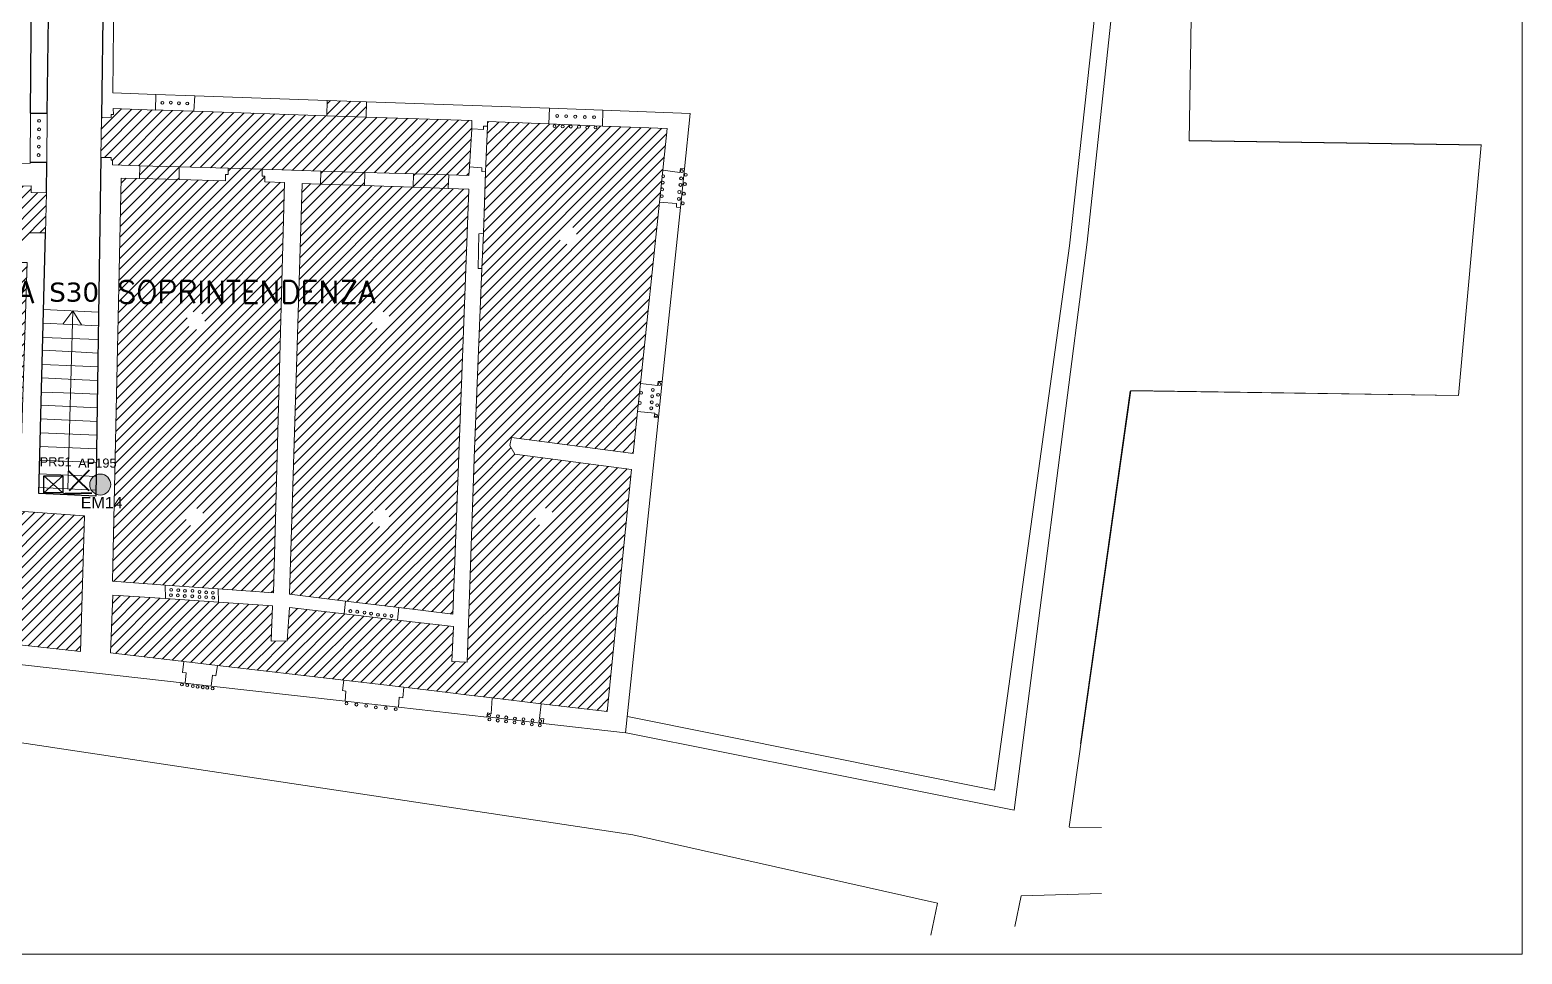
# Model space of a CAD drawing. Header units: metres. Extents: x -12244 to -4645, y -13189 to -8345.
# Drawn here: x -8556 to -4645, y -13189 to -10767 of the extents above; entities that cross this region are included whole.
import ezdxf
from ezdxf.enums import TextEntityAlignment as Align

# ---------------------------------------------------------------- set-up
doc = ezdxf.new("R2010")
doc.units = ezdxf.units.M
doc.header["$LTSCALE"] = 0.0125
doc.layers.add('CODICE EMERGENZE', color=190, linetype='Continuous')
doc.layers.add('CODICE LAMPADINE', color=150, linetype='Continuous')
for name, color, linetype, lineweight in [('lampade di emergenza S.E.', 3, 'Continuous', 18), ('LAMPADINE', 30, 'Continuous', 30), ('MURI', 7, 'Continuous', 9), ('scale', 161, 'Continuous', 9)]:
    doc.layers.add(name, color=color, linetype=linetype, lineweight=lineweight)
doc.styles.add('ducale_200', font='ARIAL.TTF', dxfattribs={"height": 1})
doc.styles.get("Standard").update_dxf_attribs({"font": 'romans.shx'})

# ---------------------------------------------------------------- blocks, each defined once
blk = doc.blocks.new('re')
at = {"const_width": 0.3}
for points in [[(51.55, 419.05), (51.66, 413.81)], [(55.72, 418.12), (52.08, 414.34)], [(52.09, 417.95), (55.87, 414.31)]]:
    blk.add_lwpolyline(points, dxfattribs=at)

msp = doc.modelspace()

# ---------------------------------------------------------------- hatches: boundary and pattern name
at = {"layer": 'lampade di emergenza S.E.'}
msp.add_hatch(color=3, dxfattribs=at).paths.add_polyline_path([(-8399.3, -11958.5, 1), (-8344.3, -11958.5, 1)])
at = {"layer": 'MURI'}
h = msp.add_hatch(dxfattribs=at)
h.set_pattern_fill('ANSI31', color=252, scale=156.483232, style=0)
h.set_pattern_definition([(45, (112596.059, -47711.138), (-13.8312943, 13.8312943), [])])
h.paths.add_polyline_path([(-7398, -11004.9), (-7674.4, -10995.6), (-7777.9, -10992.1), (-8126.9, -10980.4), (-8233.9, -10976.8), (-8337.9, -10973.4), (-8337.2, -10989), (-8342.9, -10989), (-8342.9, -10996.9), (-8368.6, -10996), (-8370.1, -11101.5), (-8343.6, -11101.5), (-8343.6, -11108.8), (-8339.9, -11108.8), (-8339.9, -11120.9), (-8268.4, -11123), (-8164.6, -11126.1), (-8036.5, -11129.9), (-7947.2, -11132.5), (-7793.5, -11137.1), (-7678.4, -11140.5), (-7550.9, -11144.3), (-7458.4, -11147), (-7405.4, -11148.6), (-7404.1, -11126.4), (-7398.1, -11026.6)])
h.paths.add_polyline_path([(-7673.6, -10955.6), (-7777.2, -10951.9), (-7777.9, -10992.1), (-7674.4, -10995.6)])
h.paths.add_polyline_path([(-7678.4, -11140.5), (-7793.5, -11137.1), (-7794.5, -11171.1), (-7679.5, -11175.2)], flags=17)
h.paths.add_polyline_path([(-7458.4, -11147), (-7550.9, -11144.3), (-7552, -11179.6), (-7459.5, -11182.9)], flags=17)
h.paths.add_polyline_path([(-8164.6, -11126.1), (-8268.4, -11123), (-8268.6, -11156.7), (-8164.8, -11159.6)], flags=17)
h.paths.add_polyline_path([(-7889.2, -11167.1), (-7940.6, -11165.7), (-7940.5, -11150.1), (-7947.4, -11150), (-7947.2, -11132.5), (-8036.5, -11129.9), (-8036.6, -11146.4), (-8043.1, -11146.3), (-8043.2, -11162.9), (-8164.8, -11159.6), (-8268.6, -11156.7), (-8316.9, -11155.4), (-8340, -12212), (-8201.3, -12221.9), (-8062.9, -12231.7), (-7917.3, -12242)], flags=17)
h.paths.add_polyline_path([(-8145.3, -11528.7, -1), (-8097.7, -11528.7, -1)], flags=16)
h.paths.add_polyline_path([(-8099.8, -12044.6, -1), (-8147.3, -12044.6, -1)], flags=16)
h.paths.add_polyline_path([(-7405.3, -11184.8), (-7459.5, -11182.9), (-7552, -11179.6), (-7679.5, -11175.2), (-7794.5, -11171.1), (-7842.8, -11169.4), (-7876, -12245.9), (-7728.6, -12263.7), (-7589, -12280.6), (-7447.3, -12297.8)], flags=17)
h.paths.add_polyline_path([(-7659.6, -11528.7, -1), (-7612.1, -11528.7, -1)], flags=16)
h.paths.add_polyline_path([(-7614.2, -12044.6, -1), (-7661.7, -12044.6, -1)], flags=16)
h.paths.add_polyline_path([(-6905.8, -11218.3), (-6902.5, -11186.3, -0.084989), (-6902.7, -11185.1, -0.137906), (-6902.1, -11183.1), (-6900.6, -11168.5, -0.080575), (-6900.8, -11167.3, -0.133441), (-6900.3, -11165.4), (-6899, -11153.2, -0.192914), (-6900, -11150.7, -0.247718), (-6898.4, -11147.6), (-6897, -11134.7), (-6885.6, -11025.8), (-7055.3, -11019.2), (-7195.9, -11013.7), (-7356.9, -11007.4), (-7356.4, -11019.5), (-7361.7, -11139.2), (-7366.9, -11299.4), (-7371.8, -11392.4), (-7388.9, -11822.5), (-7390.6, -11865.5), (-7409.8, -12423.8), (-7450, -12422), (-7445.5, -12330.8), (-7593, -12313.6), (-7732.7, -12297.3), (-7875.6, -12280.6), (-7881.7, -12368.4), (-7924, -12368.8), (-7920.6, -12276.4), (-8061.5, -12266.9), (-8200.5, -12257.5), (-8338.5, -12248.2), (-8344.7, -12399.5), (-8152.7, -12422), (-8064.6, -12432.4), (-7733.7, -12471.2), (-7576.3, -12489.7), (-7454.1, -12504), (-7412.8, -12509.6), (-7344.6, -12517.7), (-7216.2, -12532.9), (-7043, -12553.5), (-6979.6, -11919), (-7285.1, -11879.2), (-7298.3, -11856), (-7293.6, -11835), (-6974.9, -11877), (-6963.3, -11766.8), (-6955.6, -11693.4)])
h.paths.add_polyline_path([(-7170.5, -11305.1, -1), (-7122.9, -11305.1, -1)], flags=16)
h.paths.add_polyline_path([(-7183.6, -12044.1, -1), (-7231.1, -12044.1, -1)], flags=16)
h.paths.add_polyline_path([(-7163.4, -11020.2, -1), (-7155.9, -11020.2, -1)], flags=16)
h.paths.add_polyline_path([(-7142.2, -11020.6, -1), (-7134.7, -11020.6, -1)], flags=16)
h.paths.add_polyline_path([(-7120.6, -11021.3, -1), (-7113.1, -11021.3, -1)], flags=16)
h.paths.add_polyline_path([(-7185, -11019.1, -1), (-7177.5, -11019.1, -1)], flags=16)
h.paths.add_polyline_path([(-7099, -11022.8, -1), (-7091.6, -11022.8, -1)], flags=16)
h.paths.add_polyline_path([(-7077.4, -11022.8, -1), (-7070, -11022.8, -1)], flags=16)
h.paths.add_polyline_path([(-8556.4, -11298.8), (-8515.5, -11299.3), (-8515.5, -11299.3), (-8512.9, -11193.8), (-8552.9, -11193.5), (-8552.7, -11176.1), (-8578.6, -11176.9), (-8690.9, -11180.5), (-8839.9, -11185.2), (-8952.4, -11188.8), (-9038.7, -11191.5), (-9138.6, -11194.7), (-9333.7, -11200.9), (-9450.3, -11204.6), (-9537.6, -11207.3), (-9642.9, -11210.7), (-9847.1, -11217.1), (-9963.8, -11220.8), (-9997.8, -11221.9), (-10004.1, -11366.8), (-9967.2, -11365.6), (-9851.6, -11361.7), (-9800.4, -11360), (-9798.8, -11407.7), (-9807.6, -11407.8), (-9807.7, -11418.3), (-9849.5, -11419.7), (-9966, -11423.7), (-10003.2, -11425), (-10038.5, -12222.2), (-9843.1, -12244.1), (-9710.1, -12259), (-9548.1, -12277.1), (-9510.7, -11408), (-9558.9, -11409.7), (-9668.6, -11413.5), (-9704.6, -11413.9), (-9705, -11405), (-9712.1, -11405), (-9712.1, -11357), (-9671.4, -11355.6), (-9560.9, -11351.9), (-9453.6, -11348.3), (-9342.7, -11345.6), (-9342.8, -11344.5), (-9294.2, -11342.9), (-9203.3, -11339.9), (-9157.3, -11338.3), (-9047.7, -11334.6), (-8959.5, -11331.6), (-8855.5, -11328.1), (-8812.9, -11326.7), (-8727.4, -11323.8), (-8689.9, -11322.6), (-8578.3, -11318.8), (-8557.5, -11318.1)])
h.paths.add_polyline_path([(-9743.2, -12044.6, -1), (-9790.8, -12044.6, -1)], flags=16)
h.paths.add_polyline_path([(-9032.3, -11391.2), (-9048.2, -11391.7), (-9159.4, -11395.3), (-9196.9, -11396.6), (-9196.8, -11386.8), (-9203.3, -11386.8), (-9203.3, -11339.9), (-9294.2, -11342.9), (-9293.4, -11390.6), (-9303, -11390.7), (-9303.1, -11400), (-9341.4, -11401.3), (-9451.1, -11404.9), (-9470.2, -11405.5), (-9507.2, -12283.8), (-9342.1, -12299.3), (-9213.3, -12311.4), (-9072.9, -12324.6)])
h.paths.add_polyline_path([(-9256.7, -11631.2, -1), (-9304.2, -11631.2, -1)], flags=16)
h.paths.add_polyline_path([(-9257.6, -12044.6, -1), (-9305.2, -12044.6, -1)], flags=16)
h.paths.add_polyline_path([(-8563, -11376.4), (-8576.2, -11376.8), (-8687.8, -11380.7), (-8713.8, -11381.6), (-8714.3, -11370.9), (-8726, -11371.4), (-8727.4, -11323.8), (-8812.9, -11326.7), (-8811.2, -11375.3), (-8824, -11375.8), (-8823.6, -11385.3), (-8853.9, -11386.6), (-8958.3, -11389.5), (-8958.3, -11391.3), (-8987.6, -11392.6), (-9029.4, -12330.2), (-8848.3, -12349.8), (-8743.9, -12361), (-8423.3, -12395.6), (-8413.2, -12040.5), (-8584.1, -12028.4)])
h.paths.add_polyline_path([(-8818.6, -11631.2, -1), (-8771.1, -11631.2, -1)], flags=16)
h.paths.add_polyline_path([(-8772, -12044.6, -1), (-8819.5, -12044.6, -1)], flags=16)
h.paths.add_polyline_path([(-9160.9, -11497.7), (-7538.6, -11497.7), (-7538.6, -11410.3), (-9160.9, -11410.3)], flags=9)
h.paths.add_polyline_path([(-9160.9, -11497.7), (-7538.6, -11497.7), (-7538.6, -11410.3), (-9160.9, -11410.3)], flags=24)

# ---------------------------------------------------------------- linework, layer by layer
at = {"layer": 'lampade di emergenza S.E.', "color": 3}
msp.add_circle((-8371.8, -11958.5), 27.5, dxfattribs=at)
at = {"layer": 'LAMPADINE'}
for p, q in [((-8520.1, -11935.8), (-8469.9, -11980.5)), ((-8520.1, -11980.5), (-8469.9, -11935.8))]:
    msp.add_line(p, q, dxfattribs=at)
msp.add_lwpolyline([(-8520.1, -11935.8), (-8469.9, -11935.8), (-8469.9, -11980.5), (-8520.1, -11980.5)], close=True, dxfattribs=at)
at = {"layer": 'MURI', "color": 252}
for p, q in [((-5496.7, -9656.4), (-5517.1, -11057.8)), ((-5517.1, -11057.8), (-4751.7, -11068.9)), ((-5516.6, -11057.3), (-4751.1, -11068.4)), ((-4751.7, -11068.9), (-4811.8, -11725.4)), ((-8443.5, -11503.3), (-8469.7, -11538.1)), ((-8443.5, -11503.3), (-8420.8, -11540.3)), ((-5832.1, -12855.7), (-5670.7, -11712.4)), ((-5802.4, -12637.9), (-5671.8, -11713.4)), ((-4811.8, -11725.4), (-5671.2, -11712.9)), ((-4811.2, -11724.9), (-5670.7, -11712.4)), ((-8527.5, -11750.9), (-8433.1, -11755.1)), ((-6994.7, -12609.4), (-7210.8, -12584.9)), ((-6027.8, -12759.2), (-6989.8, -12565.9)), ((-6993.2, -12609.5), (-5976, -12811.7)), ((-5831.7, -12856.2), (-5747.5, -12857.4)), ((-5957.6, -13036), (-5974.2, -13116.2)), ((-5957.6, -13036), (-5747.5, -13030.3))]:
    msp.add_line(p, q, dxfattribs=at)
at = {"layer": 'MURI'}
for p, q in [((-8368.6, -10996), (-8370.1, -11101.5)), ((-8512.9, -11193.8), (-8515.5, -11299.3))]:
    msp.add_line(p, q, dxfattribs=at)
at = {"layer": 'MURI', "linetype": 'ByBlock', "lineweight": 30}
msp.add_line((-8555.3, -11113.4), (-8555.4, -11116.4), dxfattribs=at)
at = {"layer": 'MURI', "color": 252}
msp.add_lwpolyline([(-12243.7, -8376.9), (-4644.6, -8376.9), (-4644.6, -13189), (-12243.7, -13189)], close=True, dxfattribs=at)
for points in [[(-6027.8, -12759.2), (-5831, -11332.7), (-5725.8, -10366.9)], [(-5976, -12811.7), (-5784.6, -11323.4), (-5682.9, -10368)], [(-8336.6, -10669.4), (-8338.7, -10932), (-8225.7, -10936)], [(-8225.7, -10936), (-8227.1, -10977.1)], [(-8225.7, -10936), (-8124.3, -10939.6)], [(-8124.3, -10939.6), (-8126.9, -10980.4)], [(-8124.3, -10939.6), (-7777.2, -10951.9)], [(-7777.2, -10951.9), (-7777.9, -10992.1)], [(-7777.2, -10951.9), (-7673.6, -10955.6)], [(-8554.4, -10985.2), (-8555.3, -11113.4)], [(-8512, -11113.7), (-8510.6, -10985.5)], [(-8368.6, -10996), (-8342.9, -10996.9), (-8342.9, -10989), (-8337.2, -10989), (-8337.9, -10973.4), (-8227.1, -10977.1)], [(-8126.9, -10980.4), (-8233.9, -10976.8)], [(-8126.9, -10980.4), (-7777.9, -10992.1)], [(-7673.6, -10955.6), (-7674.4, -10995.6)], [(-7673.6, -10955.6), (-7194.5, -10972.6)], [(-7194.5, -10972.6), (-7195.9, -11013.7)], [(-7194.5, -10972.6), (-7054.2, -10977.6)], [(-7054.2, -10977.6), (-7055.3, -11019.2)], [(-7054.2, -10977.6), (-6825.4, -10985.8), (-6840.5, -11130.9)], [(-7674.4, -10995.6), (-7777.9, -10992.1)], [(-7674.4, -10995.6), (-7398, -11004.9), (-7398.1, -11026.6), (-7367.4, -11027.8)], [(-7398.1, -11026.6), (-7404.1, -11126.4)], [(-7367.4, -11027.8), (-7366.9, -11019.2), (-7356.4, -11019.5), (-7356.9, -11007.4), (-7195.9, -11013.7)], [(-7356.4, -11019.5), (-7361.7, -11139.2)], [(-7195.9, -11013.7), (-7055.3, -11019.2)], [(-7055.3, -11019.2), (-6885.6, -11025.8), (-6897, -11134.7)], [(-8268.4, -11123), (-8339.9, -11120.9), (-8339.9, -11108.8), (-8343.6, -11108.8), (-8343.6, -11101.5), (-8370.1, -11101.5)], [(-8578.2, -11117), (-8555.4, -11116.4)], [(-8268.4, -11123), (-8268.6, -11156.7)], [(-8268.4, -11123), (-8164.6, -11126.1)], [(-8164.6, -11126.1), (-8164.8, -11159.6)], [(-8036.5, -11129.9), (-8164.6, -11126.1)], [(-8036.5, -11129.9), (-8036.6, -11146.4), (-8043.1, -11146.3), (-8043.2, -11162.9)], [(-8036.5, -11129.9), (-7947.2, -11132.5)], [(-7947.2, -11132.5), (-7947.4, -11150), (-7940.5, -11150.1), (-7940.6, -11165.7)], [(-7793.5, -11137.1), (-7947.2, -11132.5)], [(-7793.5, -11137.1), (-7794.5, -11171.1)], [(-7793.5, -11137.1), (-7678.4, -11140.5)], [(-7678.4, -11140.5), (-7679.5, -11175.2)], [(-7550.9, -11144.3), (-7678.4, -11140.5)], [(-7550.9, -11144.3), (-7552, -11179.6)], [(-7550.9, -11144.3), (-7458.4, -11147)], [(-7458.4, -11147), (-7459.5, -11182.9)], [(-7404.1, -11126.4), (-7405.4, -11148.6), (-7458.4, -11147)], [(-7371.6, -11137.9), (-7371.6, -11128.2), (-7404.1, -11126.4)], [(-7388.9, -11822.5), (-7371.8, -11392.4), (-7381.4, -11392.6), (-7379.3, -11301.5), (-7366.9, -11299.4), (-7361.7, -11139.2), (-7371.6, -11137.9)], [(-6897, -11134.7), (-6905.8, -11218.3)], [(-6897, -11134.7), (-6852.7, -11140.7), (-6851, -11130), (-6840.5, -11130.9)], [(-6840.5, -11130.9), (-6851.2, -11232.8)], [(-8578.6, -11176.9), (-8552.7, -11176.1), (-8552.9, -11193.5)], [(-8201.3, -12221.9), (-8340, -12212), (-8316.9, -11155.4)], [(-8316.9, -11155.4), (-8268.6, -11156.7)], [(-8164.8, -11159.6), (-8268.6, -11156.7)], [(-8164.8, -11159.6), (-8043.2, -11162.9)], [(-7940.6, -11165.7), (-7889.2, -11167.1), (-7917.3, -12242), (-8062.9, -12231.7)], [(-7728.6, -12263.7), (-7876, -12245.9), (-7842.8, -11169.4)], [(-7842.8, -11169.4), (-7794.5, -11171.1)], [(-7679.5, -11175.2), (-7794.5, -11171.1)], [(-7679.5, -11175.2), (-7552, -11179.6)], [(-7459.5, -11182.9), (-7405.3, -11184.8), (-7447.3, -12297.8), (-7589, -12280.6)], [(-7459.5, -11182.9), (-7552, -11179.6)], [(-8552.9, -11193.5), (-8512.9, -11193.8)], [(-6905.8, -11218.3), (-6955.6, -11693.4)], [(-6905.8, -11218.3), (-6860.9, -11222.4), (-6860.9, -11231.4), (-6851.2, -11232.8)], [(-6851.2, -11232.8), (-6898.6, -11688.2)], [(-8556.4, -11298.8), (-8515.5, -11299.3)], [(-7366.9, -11299.4), (-7371.8, -11392.4)], [(-8743.9, -12361), (-8423.3, -12395.6), (-8413.2, -12040.5), (-8584.1, -12028.4), (-8563, -11376.4), (-8576.2, -11376.8)], [(-8520.6, -11499.8), (-8376, -11506.4)], [(-8521.5, -11535.8), (-8376.5, -11542.3)], [(-8443.5, -11503.3), (-8457.2, -11969.5)], [(-8522.4, -11573.1), (-8377, -11578.2)], [(-8523.3, -11606.1), (-8436.6, -11610.8)], [(-8436.6, -11610.8), (-8377.5, -11614)], [(-8524.2, -11644.2), (-8437.7, -11647.6)], [(-8437.7, -11647.6), (-8378.1, -11649.9)], [(-8525.1, -11679.2), (-8438.7, -11683.1)], [(-8440.6, -11683), (-8378.6, -11685.8)], [(-6955.6, -11693.4), (-6963.3, -11766.8)], [(-6955.6, -11693.4), (-6910.7, -11698.6), (-6909.5, -11688.2), (-6898.6, -11688.2)], [(-6898.6, -11688.2), (-6908.4, -11782.1)], [(-8526.1, -11716), (-8439.7, -11719.4)], [(-8439.7, -11719.4), (-8379.1, -11721.7)], [(-8433.1, -11755.1), (-8379.6, -11757.6)], [(-6963.3, -11766.8), (-6974.9, -11877), (-7293.6, -11835)], [(-6963.3, -11766.8), (-6917.8, -11771.7), (-6920.2, -11782.1), (-6908.4, -11782.1)], [(-8529.1, -11786.7), (-8380.1, -11793.5)], [(-6908.4, -11782.1), (-6994.7, -12609.4)], [(-8528.8, -11822.6), (-8380.7, -11829.3)], [(-7388.9, -11822.5), (-7390.6, -11865.5)], [(-7293.6, -11835), (-7298.3, -11856), (-7285.1, -11879.2)], [(-8529.7, -11858.5), (-8381.2, -11865.2)], [(-7409.8, -12423.8), (-7390.6, -11865.5)], [(-7285.1, -11879.2), (-6979.6, -11919)], [(-8531.5, -11930.2), (-8382.2, -11937)], [(-8530.6, -11894.3), (-8381.7, -11901.1)], [(-6979.6, -11919), (-7043, -12553.5), (-7216.2, -12532.9)], [(-8532.4, -11966.1), (-8382.7, -11972.9)], [(-8201.3, -12221.9), (-8200.5, -12257.5)], [(-8201.3, -12221.9), (-8062.9, -12231.7)], [(-8062.9, -12231.7), (-8061.5, -12266.9)], [(-8344.7, -12399.5), (-8338.5, -12248.2), (-8200.5, -12257.5)], [(-8061.5, -12266.9), (-8200.5, -12257.5)], [(-8061.5, -12266.9), (-7920.6, -12276.4), (-7924, -12368.8), (-7881.7, -12368.4), (-7875.6, -12280.6), (-7732.7, -12297.3)], [(-7728.6, -12263.7), (-7732.7, -12297.3)], [(-7728.6, -12263.7), (-7589, -12280.6)], [(-7589, -12280.6), (-7593, -12313.6)], [(-7732.7, -12297.3), (-7593, -12313.6)], [(-7593, -12313.6), (-7445.5, -12330.8), (-7450, -12422)], [(-8152.7, -12422), (-8344.7, -12399.5)], [(-8738.7, -12412.3), (-8149.6, -12478.8)], [(-8152.7, -12422), (-8156.2, -12450.7), (-8146.4, -12451.9), (-8149.6, -12478.8)], [(-8152.7, -12422), (-8064.6, -12432.4)], [(-8064.6, -12432.4), (-8068.7, -12459.4), (-8077.4, -12458.1), (-8081.4, -12486.6)], [(-7733.7, -12471.2), (-8064.6, -12432.4)], [(-7450, -12422), (-7409.8, -12423.8)], [(-7733.7, -12471.2), (-7737.1, -12498.4), (-7728.3, -12500), (-7730.1, -12526.2)], [(-7733.7, -12471.2), (-7576.3, -12489.7)], [(-8081.4, -12486.6), (-8149.6, -12478.8)], [(-8081.4, -12486.6), (-7730.1, -12526.2)], [(-7576.3, -12489.7), (-7578.8, -12517.5), (-7588.4, -12515.9), (-7589.8, -12542.1)], [(-7454.1, -12504), (-7576.3, -12489.7)], [(-7454.1, -12504), (-7412.8, -12509.6)], [(-7344.6, -12517.7), (-7412.8, -12509.6)], [(-7730.1, -12526.2), (-7589.8, -12542.1)], [(-7589.8, -12542.1), (-7358.1, -12568.3)], [(-7344.6, -12517.7), (-7346.8, -12558.9), (-7357.1, -12556.5), (-7358.1, -12568.3)], [(-7344.6, -12517.7), (-7216.2, -12532.9)], [(-7216.2, -12532.9), (-7220.3, -12571.6), (-7209.1, -12572.8), (-7210.8, -12584.9)], [(-8857, -12593), (-6975.4, -12876.5)], [(-7358, -12567.5), (-7210.8, -12584.9)], [(-6975.4, -12876.5), (-6177.2, -13055.3), (-6194.5, -13139.1)]]:
    msp.add_lwpolyline(points, dxfattribs=at)
at = {"layer": 'MURI', "linetype": 'ByBlock', "lineweight": 30}
for points in [[(-8554.4, -10985.2), (-8552, -10670.8)], [(-8510.6, -10985.5), (-8507, -10670.2)], [(-8363.9, -10670.2), (-8368.6, -10996)], [(-8554.4, -10985.2), (-8510.6, -10985.5)], [(-8370.1, -11101.5), (-8383, -11989.2), (-8532.8, -11982.3), (-8515.5, -11299.2)], [(-8555.3, -11113.4), (-8512, -11113.7)], [(-8512.9, -11193.8), (-8512, -11113.7)]]:
    msp.add_lwpolyline(points, dxfattribs=at)
at = {"layer": 'MURI', "color": 252}
for centre in [(-8209, -10958.3), (-8186.7, -10957.8), (-8165.5, -10959.4), (-8143.8, -10960), (-7174.1, -10992.6), (-7150.6, -10993.3), (-7126.7, -10994.5), (-7101.7, -10995.6), (-8532.2, -11005.6), (-8532.2, -11027.8), (-7181.3, -11019.1), (-7159.7, -11020.2), (-7138.5, -11020.6), (-7116.9, -11021.3), (-7095.3, -11022.8), (-7077.5, -10996), (-7073.7, -11022.8), (-8532.7, -11050.1), (-8532.7, -11072.9), (-8533.3, -11095.1), (-6896.3, -11150.7), (-6847.4, -11137), (-6836.8, -11146.9), (-6898.9, -11185.1), (-6897, -11167.3), (-6851.2, -11173.4), (-6849.3, -11156.3), (-6839.1, -11171.1), (-6900.1, -11202.9), (-6855, -11210.1), (-6853.9, -11191.9), (-6844.8, -11221.4), (-6841.7, -11196.4), (-6905.8, -11695.2), (-6954.3, -11718.2), (-6925, -11727.2), (-6923.5, -11710.7), (-6909.7, -11723.3), (-6957.3, -11744.8), (-6927.4, -11758.6), (-6926.2, -11743), (-6915.1, -11777.7), (-6912.1, -11750.5), (-8186, -12234.5), (-8167.3, -12235.1), (-8149.8, -12236.9), (-8129.9, -12236.9), (-8111.8, -12239.9), (-8094.2, -12241.1), (-8076.7, -12242.3), (-8186.6, -12248.4), (-8168.5, -12249), (-8150.4, -12250.8), (-8130.5, -12251.4), (-8111.8, -12253.2), (-8094.2, -12253.8), (-8075.5, -12255), (-7716.2, -12290), (-7698, -12291.8), (-7679.3, -12294.2), (-7662, -12296.8), (-7643.9, -12299.8), (-7625.8, -12301), (-7608.3, -12302.8), (-8157.7, -12482.5), (-8143.8, -12483.8), (-8129.3, -12486.8), (-8116.6, -12488.6), (-8103.3, -12489.8), (-8091.2, -12491), (-8077.3, -12492.8), (-7726.4, -12532), (-7700.5, -12535.1), (-7674.7, -12538.2), (-7649.4, -12542.4), (-7623.4, -12544.2), (-7597.4, -12547.2), (-7352.3, -12563.8), (-7351.7, -12574), (-7330, -12577), (-7329.4, -12565.6), (-7308.2, -12579.5), (-7307.6, -12568.6), (-7285.9, -12581.9), (-7284.7, -12571.6), (-7263.5, -12584.3), (-7262.3, -12573.4), (-7240.6, -12587.3), (-7238.8, -12576.4), (-7219.5, -12589.7), (-7218.3, -12578.3)]:
    msp.add_circle(centre, 3.74, dxfattribs=at)

# ---------------------------------------------------------------- block references
at = {"layer": 'LAMPADINE', "xscale": 14.45413696287142, "yscale": 14.45413696287142, "zscale": 14.45413696287091, "rotation": 90}
msp.add_blockref('re', (-2412, -12727.6), dxfattribs=at)

# ---------------------------------------------------------------- texts
at = {"layer": 'CODICE EMERGENZE', "style": 'ducale_200'}
msp.add_text('EM14', height=30, dxfattribs=at).set_placement((-8422.7, -12021))
at = {"layer": 'CODICE LAMPADINE', "char_height": 24, "width": 1227.2, "attachment_point": 1, "line_spacing_factor": 0.75, "style": 'ducale_200'}
for s, insert in [('PR51', (-8530.5, -11886.9)), ('AP195', (-8429.7, -11890.3))]:
    msp.add_mtext(s, dxfattribs=dict(at, insert=insert))
at = {"layer": 'MURI', "color": 252}
msp.add_text('COMPETENZA    SOPRINTENDENZA', height=58.287, dxfattribs=at).set_placement((-8349.8, -11483.2), align=Align.CENTER)
at = {"layer": 'scale', "linetype": 'Continuous', "insert": (-8505.7, -11429.3), "char_height": 50, "width": 2778.72, "attachment_point": 1}
msp.add_mtext('{\\fVerdana|b0|i0|c0|p34;S30}', dxfattribs=at)

doc.saveas('drawing.dxf')
